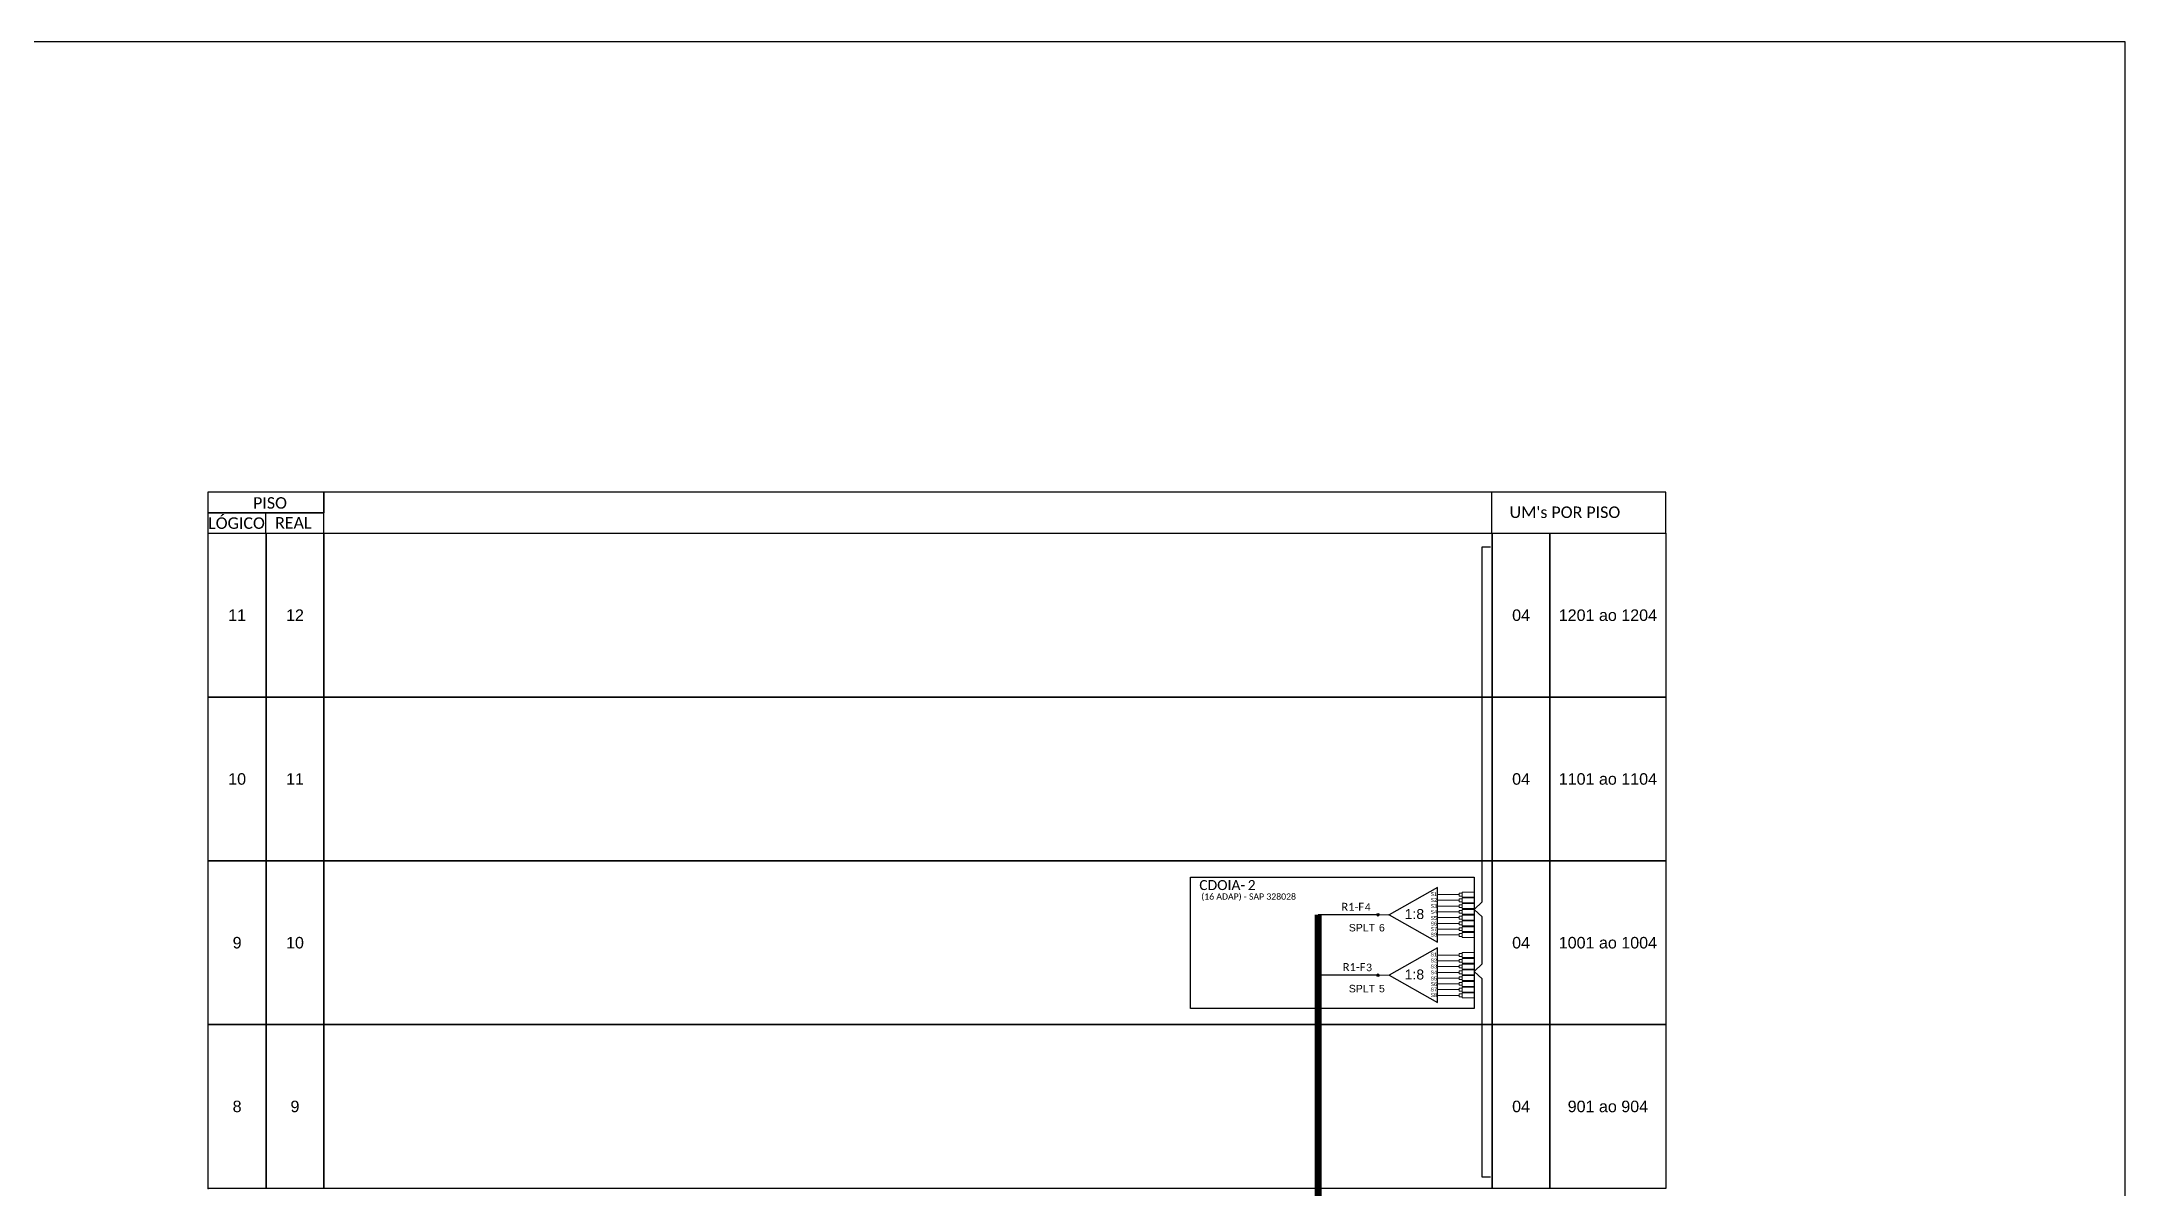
# Model space of a CAD drawing. Extents: x -89 to 2622484776, y -1852823961 to 1299.
# Drawn here: x 1265.4 to 1682.1, y 1069.7 to 1299 of the extents above; entities that cross this region are included whole.
import ezdxf
from ezdxf.enums import TextEntityAlignment as Align

# ---------------------------------------------------------------- set-up
doc = ezdxf.new("R2010")
doc.units = 0
doc.styles.add('ARIAL', font='arial.ttf')
doc.styles.add('WMF-Calibri0', font='calibri.ttf')

# ---------------------------------------------------------------- blocks, each defined once
blk = doc.blocks.new('SPLT_1-8_SC-APC')
at = {"color": 1}
blk.add_lwpolyline([(-7.37, -2.1), (-17.04, -7.55), (-7.37, -13), (-7.37, -2.1)], dxfattribs=at)
at = {"color": 3, "lineweight": 0}
for points in [[(-2.99, -3.51), (-7.37, -3.51)], [(-2.41, -3.02), (-2.41, -4)], [(-2.41, -3.02), (0, -3.02)], [(-2.41, -4), (0, -4)], [(-7.37, -4.66), (-2.99, -4.66)], [(-7.37, -5.82), (-2.99, -5.82)], [(-7.37, -6.97), (-2.99, -6.97)], [(-7.37, -8.12), (-2.99, -8.12)], [(-2.41, -4.17), (-2.41, -5.16)], [(-2.41, -4.17), (0, -4.17)], [(-2.41, -5.16), (0, -5.16)], [(-2.41, -5.32), (-2.41, -6.31)], [(-2.41, -5.32), (0, -5.32)], [(-2.41, -6.31), (0, -6.31)], [(-2.41, -6.48), (-2.41, -7.46)], [(-2.41, -6.48), (0, -6.48)], [(-2.41, -7.46), (0, -7.46)], [(-2.41, -7.63), (-2.41, -8.62)], [(-2.41, -7.63), (0, -7.63)], [(-7.37, -9.28), (-2.99, -9.28)], [(-7.37, -10.43), (-2.99, -10.43)], [(-7.37, -11.58), (-2.99, -11.58)], [(-2.41, -8.62), (0, -8.62)], [(-2.41, -8.78), (-2.41, -9.77)], [(-2.41, -8.78), (0, -8.78)], [(-2.41, -9.77), (0, -9.77)], [(-2.41, -9.94), (-2.41, -10.92)], [(-2.41, -9.94), (0, -9.94)], [(-2.41, -10.92), (0, -10.92)], [(-2.41, -11.09), (-2.41, -12.08)], [(-2.41, -11.09), (0, -11.09)], [(-2.41, -12.08), (0, -12.08)]]:
    blk.add_lwpolyline(points, dxfattribs=at)
for points in [[(-2.99, -3.22), (-2.41, -3.22), (-2.41, -3.8), (-2.99, -3.8)], [(-2.99, -4.38), (-2.41, -4.38), (-2.41, -4.95), (-2.99, -4.95)], [(-2.99, -5.53), (-2.41, -5.53), (-2.41, -6.1), (-2.99, -6.1)], [(-2.99, -6.68), (-2.41, -6.68), (-2.41, -7.26), (-2.99, -7.26)], [(-2.99, -7.84), (-2.41, -7.84), (-2.41, -8.41), (-2.99, -8.41)], [(-2.99, -8.99), (-2.41, -8.99), (-2.41, -9.56), (-2.99, -9.56)], [(-2.99, -10.14), (-2.41, -10.14), (-2.41, -10.72), (-2.99, -10.72)], [(-2.99, -11.3), (-2.41, -11.3), (-2.41, -11.87), (-2.99, -11.87)]]:
    blk.add_lwpolyline(points, close=True, dxfattribs=at)
at = {"color": 1, "lineweight": 0}
blk.add_lwpolyline([(-17.04, -7.55), (-19.26, -7.55)], dxfattribs=at)
at = {"color": 1, "style": 'ARIAL'}
for s, height, p in [('S1', 0.75, (-8.74, -3.78)), ('1:8', 2, (-13.91, -8.4)), ('S2', 0.75, (-8.74, -4.97)), ('S3', 0.75, (-8.74, -6.18)), ('S4', 0.75, (-8.74, -7.36)), ('S5', 0.75, (-8.74, -8.57)), ('S6', 0.75, (-8.74, -9.69)), ('S7', 0.75, (-8.74, -10.78)), ('S8', 0.75, (-8.74, -11.9))]:
    blk.add_text(s, height=height, dxfattribs=at).set_placement(p)

msp = doc.modelspace()

# ---------------------------------------------------------------- hatches: boundary and pattern name
h = msp.add_hatch(color=3)
h.dxf.hatch_style = 1
edge = h.paths.add_edge_path()
edge.add_arc((1532.61, 1124.45), 0.256, 0, 360)
h = msp.add_hatch(color=3)
h.dxf.hatch_style = 1
edge = h.paths.add_edge_path()
edge.add_arc((1532.61, 1112.35), 0.256, 0, 360)

# ---------------------------------------------------------------- linework, layer by layer
for points in [[(843.5, 705.02), (1682.06, 705.02), (1682.06, 1299.02), (843.5, 1299.02), (843.5, 705.02)], [(1321.79, 1200.72), (1590.16, 1200.72), (1590.16, 1208.94), (1321.79, 1208.94), (1321.79, 1208.94), (1321.79, 1204.83)], [(1555.41, 1200.72), (1555.41, 1208.94)], [(1310.22, 1200.72), (1310.22, 1204.83)]]:
    msp.add_lwpolyline(points)
for points in [[(1298.64, 1204.83), (1321.79, 1204.83), (1321.79, 1208.94), (1298.64, 1208.94)], [(1298.64, 1200.72), (1321.79, 1200.72), (1321.79, 1204.83), (1298.64, 1204.83)], [(1298.68, 1200.72), (1310.25, 1200.72), (1310.25, 1167.97), (1298.68, 1167.97)], [(1310.25, 1200.72), (1321.83, 1200.72), (1321.83, 1167.97), (1310.25, 1167.97)], [(1321.83, 1200.72), (1555.44, 1200.72), (1555.44, 1167.97), (1321.83, 1167.97)], [(1555.44, 1200.72), (1567.01, 1200.72), (1567.01, 1167.97), (1555.44, 1167.97)], [(1567.01, 1200.72), (1590.16, 1200.72), (1590.16, 1167.97), (1567.01, 1167.97)], [(1298.68, 1167.97), (1310.25, 1167.97), (1310.25, 1135.23), (1298.68, 1135.23)], [(1310.25, 1167.97), (1321.83, 1167.97), (1321.83, 1135.23), (1310.25, 1135.23)], [(1321.83, 1167.97), (1555.44, 1167.97), (1555.44, 1135.23), (1321.83, 1135.23)], [(1555.44, 1167.97), (1567.01, 1167.97), (1567.01, 1135.23), (1555.44, 1135.23)], [(1567.01, 1167.97), (1590.16, 1167.97), (1590.16, 1135.23), (1567.01, 1135.23)], [(1298.68, 1135.23), (1310.25, 1135.23), (1310.25, 1102.49), (1298.68, 1102.49)], [(1310.25, 1135.23), (1321.83, 1135.23), (1321.83, 1102.49), (1310.25, 1102.49)], [(1321.83, 1135.23), (1555.44, 1135.23), (1555.44, 1102.49), (1321.83, 1102.49)], [(1555.44, 1135.23), (1567.01, 1135.23), (1567.01, 1102.49), (1555.44, 1102.49)], [(1567.01, 1135.23), (1590.16, 1135.23), (1590.16, 1102.49), (1567.01, 1102.49)], [(1298.68, 1102.49), (1310.25, 1102.49), (1310.25, 1069.74), (1298.68, 1069.74)], [(1310.25, 1102.49), (1321.83, 1102.49), (1321.83, 1069.74), (1310.25, 1069.74)], [(1321.83, 1102.49), (1555.44, 1102.49), (1555.44, 1069.74), (1321.83, 1069.74)], [(1555.44, 1102.49), (1567.01, 1102.49), (1567.01, 1069.74), (1555.44, 1069.74)], [(1567.01, 1102.49), (1590.16, 1102.49), (1590.16, 1069.74), (1567.01, 1069.74)]]:
    msp.add_lwpolyline(points, close=True)
at = {"color": 3}
msp.add_lwpolyline([(1555.09, 1072), (1553.44, 1072), (1553.44, 1105.94), (1553.44, 1105.94), (1553.44, 1111.6), (1551.87, 1113.11), (1553.44, 1114.62), (1553.44, 1118.35), (1553.44, 1118.35), (1553.44, 1124.01), (1551.87, 1125.52), (1553.44, 1127.02), (1553.44, 1198), (1555.09, 1198)], dxfattribs=at)
at = {"color": 1}
msp.add_lwpolyline([(1551.87, 1108.1), (1551.87, 1108.1), (1551.87, 1105.73), (1495.13, 1105.73), (1495.13, 1131.99), (1498.74, 1131.99)], dxfattribs=at)
msp.add_lwpolyline([(1495.13, 1131.99), (1551.87, 1131.99), (1551.87, 1105.73), (1495.13, 1105.73)], close=True, dxfattribs=at)
at = {"color": 5, "const_width": 1.36}
msp.add_lwpolyline([(1520.66, 1124.45), (1520.66, 880), (1509.18, 880), (1509.18, 860.76)], dxfattribs=at)
at = {"color": 5}
for points in [[(1532.61, 1124.45), (1520.66, 1124.45)], [(1532.61, 1112.35), (1520.66, 1112.35)]]:
    msp.add_lwpolyline(points, dxfattribs=at)
at = {"color": 3}
for centre in [(1532.61, 1124.45), (1532.61, 1112.35)]:
    msp.add_circle(centre, 0.256, dxfattribs=at)
for p in [(1298.68, 1167.97), (1298.68, 1135.23), (1534.84, 1124.45), (1298.68, 1102.49), (1298.68, 1069.74)]:
    msp.add_point(p)

# ---------------------------------------------------------------- block references
for p in [(1551.87, 1131.99), (1551.87, 1119.9)]:
    msp.add_blockref('SPLT_1-8_SC-APC', p, dxfattribs=at)

# ---------------------------------------------------------------- texts
at = {"style": 'WMF-Calibri0'}
for s, p in [('  LÓGICO', (1297.06, 1201.61)), ('     PISO', (1303.61, 1205.64)), ("UM's POR PISO", (1558.93, 1203.78)), ('    REAL', (1308.82, 1201.67))]:
    msp.add_text(s, height=2.3, dxfattribs=at).set_placement(p)
at = {"style": 'ARIAL'}
for s, p in [('11', (1304.47, 1184.35)), ('12', (1316.04, 1184.35)), ('04', (1561.23, 1184.35)), ('1201 ao 1204', (1578.59, 1184.35)), ('10', (1304.47, 1151.6)), ('11', (1316.04, 1151.6)), ('04', (1561.23, 1151.6)), ('1101 ao 1104', (1578.59, 1151.6)), ('9', (1304.47, 1118.86)), ('10', (1316.04, 1118.86)), ('04', (1561.23, 1118.86)), ('1001 ao 1004', (1578.59, 1118.86)), ('8', (1304.47, 1086.12)), ('9', (1316.04, 1086.12)), ('04', (1561.23, 1086.12)), ('901 ao 904', (1578.59, 1086.12))]:
    msp.add_text(s, height=2.3, dxfattribs=at).set_placement(p, align=Align.MIDDLE_CENTER)
at = {"color": 1, "style": 'WMF-Calibri0'}
for s, p in [('CDOIA-', (1496.88, 1129.38)), ('2', (1506.56, 1129.38))]:
    msp.add_text(s, height=2, dxfattribs=at).set_placement(p)
msp.add_text('(16 ADAP) - SAP 328028', height=1.25, dxfattribs=at).set_placement((1506.75, 1127.46), align=Align.CENTER)
at = {"color": 5, "style": 'WMF-Calibri0'}
for p in [(1525.3, 1125.23), (1525.57, 1113.19)]:
    msp.add_text('R1-F', height=1.6, dxfattribs=at).set_placement(p)
at = {"color": 5, "style": 'ARIAL'}
for s, p in [('4', (1530.58, 1125.26)), ('3', (1530.85, 1113.16))]:
    msp.add_text(s, height=1.5, dxfattribs=at).set_placement(p, align=Align.CENTER)
at = {"color": 7, "style": 'ARIAL'}
for s, p in [('SPLT', (1529.4, 1121.11)), ('6', (1533.39, 1121.11)), ('SPLT', (1529.4, 1108.93)), ('5', (1533.39, 1108.93))]:
    msp.add_text(s, height=1.5, dxfattribs=at).set_placement(p, align=Align.CENTER)

doc.saveas('drawing.dxf')
